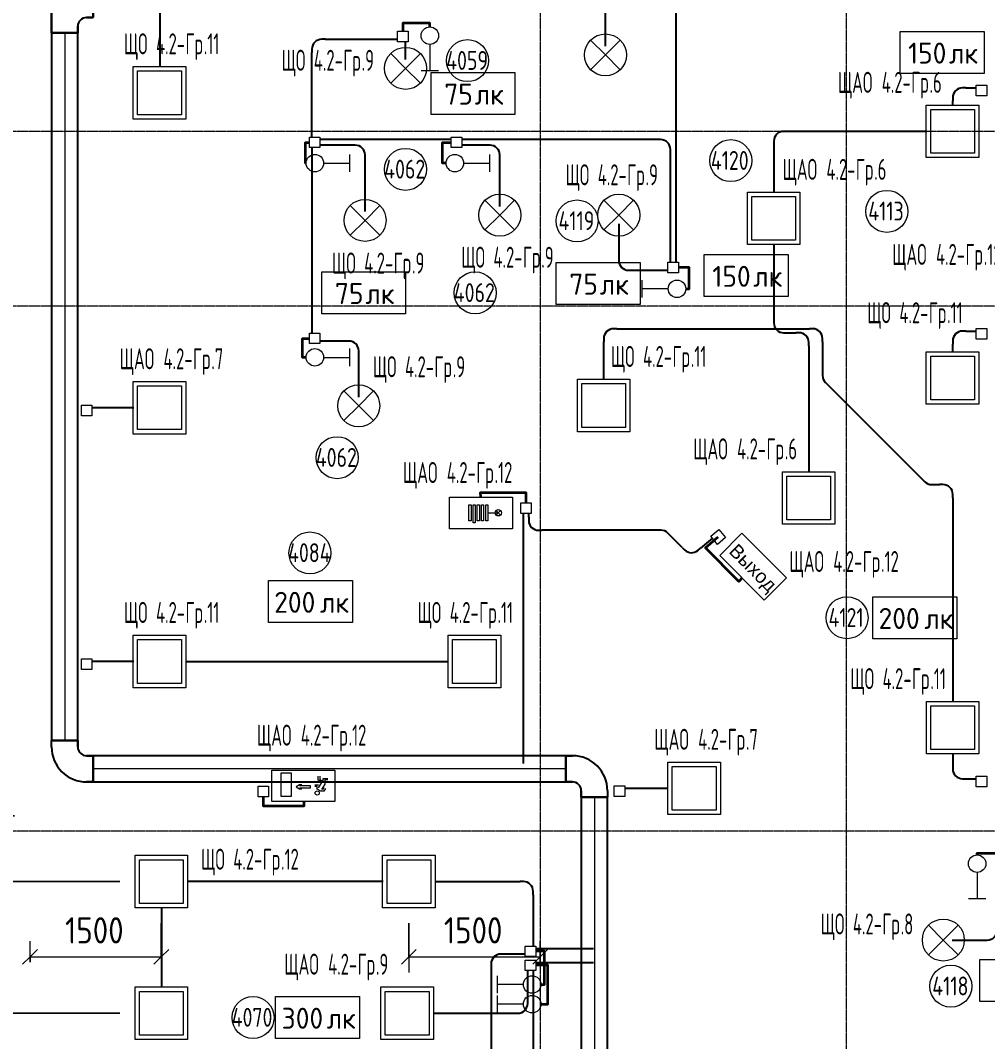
# Model space of a CAD drawing. Header units: millimetres. Extents: x -4730 to 98194, y -4296 to 93388.
# Drawn here: x 78059 to 89115, y 26596 to 38268 of the extents above; entities that cross this region are included whole.
import ezdxf

# ---------------------------------------------------------------- set-up
doc = ezdxf.new("R2010")
doc.units = ezdxf.units.MM
doc.linetypes.add('Линия сетки', pattern=[22.225, 12.7, -3.175, 3.175, -3.175])
for name, color, linetype, lineweight, true_color in [('Кабельные лотки', 5, 'Continuous', 25, 0x0000ff), ('Короба', 7, 'Continuous', 25, 0x008000), ('Соединительные детали кабельных лотков', 5, 'Continuous', 25, 0x0000ff), ('Соединительные детали коробов', 7, 'Continuous', 25, 0x008000), ('Типовые аннотации', 1, 'Continuous', 18, 0xff0000)]:
    doc.layers.add(name, color=color, linetype=linetype, lineweight=lineweight, true_color=true_color)
for name, color, linetype, lineweight in [('Марки помещений', 7, 'Continuous', 9), ('Марки силовых электроприборов', 7, 'Continuous', 9), ('Осевая линия', 7, 'Continuous', 18), ('Оси', 7, 'Continuous', 9), ('Провода', 7, 'Continuous', 35), ('Размеры', 7, 'Continuous', 9), ('Размеры-120', 7, 'Continuous', 9)]:
    doc.layers.add(name, color=color, linetype=linetype, lineweight=lineweight)
doc.styles.add('Arial', font='arial.ttf', dxfattribs={"height": 156})
doc.styles.add('GOST Common', font='GOST_Common.ttf', dxfattribs={"width": 0.6, "height": 240})
doc.styles.add('GOST Common_1', font='GOST_Common.ttf', dxfattribs={"width": 0.9, "height": 300})
doc.styles.add('GOST Common_3', font='GOST_Common.ttf', dxfattribs={"width": 0.8, "height": 216})
doc.styles.add('GOST Common_4', font='GOST_Common.ttf', dxfattribs={"height": 240})
doc.dimstyles.new('ADSK_Проверочный', dxfattribs={"dimscale": 304.8, "dimtxt": 301.714499, "dimasz": 0.556693, "dimexe": 0.590551, "dimexo": 0.590551, "dimgap": 0.19685, "dimtad": 1, "dimdec": 3, "dimrnd": 0.001, "dimdsep": 46, "dimtxsty": 'GOST Common_1', "dimblk1": 'OBLIQUE', "dimblk2": 'OBLIQUE', "dimsah": 1, "dimcen": 0.09, "dimazin": 0, "dimtfac": 1, "dimtdec": 4, "dimtix": 1, "dimtmove": 0, "dimatfit": 3, "dimfxl": 1, "dimtvp": 1, "dimtolj": 1, "dimtzin": 0, "dimarcsym": 2})

# ---------------------------------------------------------------- blocks, each defined once
blk = doc.blocks.new('M_Горизонтальный изгиб-колено для канального - Стандартная-2475426-4-й этаж')
at = {"layer": 'Соединительные детали кабельных лотков'}
for p, q in [((-150, 250), (-150, 325)), ((150, 325), (-150, 325)), ((-150, 325), (150, 325)), ((-150, 325), (-150, 325)), ((-150, 325), (-150, 250)), ((150, 250), (150, 325)), ((150, 325), (150, 325)), ((150, 325), (150, 250)), ((-325, 150), (-325, 150)), ((-325, 150), (-325, -150)), ((-325, -150), (-325, 150)), ((-325, 150), (-250, 150)), ((-250, 150), (-325, 150)), ((-325, -150), (-325, -150)), ((-250, -150), (-325, -150)), ((-250, -150), (-325, -150))]:
    blk.add_line(p, q, dxfattribs=at)
for radius, end in [(100, 360), (400, 360), (100, 0), (400, 0)]:
    blk.add_arc((-250, 250), radius, 270, end, dxfattribs=at)
blk = doc.blocks.new('M_Короб_ отвод - Плоский торец - ПВХ - Стандартная-2386742-4-й этаж')
at = {"layer": 'Соединительные детали коробов'}
for p, q in [((0, 111.95), (0, 150.05)), ((-150.05, 0), (-111.95, 0))]:
    blk.add_line(p, q, dxfattribs=at)
blk.add_arc((-111.95, 111.95), 111.95, 270, 0, dxfattribs=at)
blk = doc.blocks.new('M_Короб_ отвод - Плоский торец - ПВХ - Стандартная-2670617-4-й этаж')
at = {"layer": 'Соединительные детали коробов'}
for p, q in [((33, 33), (60, 60)), ((-84, 0), (-46, 0))]:
    blk.add_line(p, q, dxfattribs=at)
blk.add_arc((-46, 112), 112, 270, 315, dxfattribs=at)
blk = doc.blocks.new('M_Короб_ отвод - Плоский торец - ПВХ - Стандартная-3188927-4-й этаж')
at = {"layer": 'Соединительные детали коробов'}
for p, q in [((9, 102), (12, 140)), ((-141, 0), (-103, 0))]:
    blk.add_line(p, q, dxfattribs=at)
blk.add_arc((-103, 112), 112, 270, 355, dxfattribs=at)
blk = doc.blocks.new('M_Горизонтальный тройник для канального - Радиус 100 мм-2745902-4-й этаж')
at = {"layer": 'Соединительные детали кабельных лотков'}
for p, q in [((275, 150), (-275, 150)), ((-275, 150), (-275, -150)), ((-275, -150), (-275, 150)), ((-275, 150), (275, 150)), ((-275, 150), (-275, 150)), ((275, -150), (275, 150)), ((275, 150), (275, -150)), ((275, 150), (275, 150)), ((-275, -150), (-200, -150)), ((-200, -150), (-275, -150)), ((-275, -150), (-275, -150)), ((200, -150), (275, -150)), ((275, -150), (200, -150)), ((275, -150), (275, -150)), ((-100, -250), (-100, -325)), ((-100, -325), (-100, -250)), ((-100, -325), (100, -325)), ((100, -325), (-100, -325)), ((-100, -325), (-100, -325)), ((100, -325), (100, -250)), ((100, -250), (100, -325)), ((100, -325), (100, -325))]:
    blk.add_line(p, q, dxfattribs=at)
for centre, start, end in [((-200, -250), 0, 90), ((-200, -250), 0, 90), ((200, -250), 90, 180), ((200, -250), 90, 180)]:
    blk.add_arc(centre, 100, start, end, dxfattribs=at)
blk = doc.blocks.new('DIMBLOCK186-4-й этаж')
at = {"layer": 'Размеры-120'}
for p, q in [((76920, 29175), (76835, 29260)), ((77990, 29175), (76740, 29175)), ((76920, 28425), (76920, 29175)), ((76920, 29175), (77005, 29090)), ((76920, 29175), (77990, 29175)), ((76920, 28425), (76835, 28510)), ((79195, 28425), (76740, 28425)), ((76920, 28425), (77005, 28340)), ((76920, 28425), (79195, 28425))]:
    blk.add_line(p, q, dxfattribs=at)
at = {"layer": 'Размеры-120', "color": 0, "insert": (76468, 28516), "char_height": 300, "width": 681.16, "attachment_point": 1, "rotation": 90, "line_spacing_factor": 1.022761, "style": 'GOST Common_1'}
blk.add_mtext('750', dxfattribs=at)
blk = doc.blocks.new('_Oblique')
at = {"color": 0, "linetype": 'ByBlock', "lineweight": -2}
blk.add_line((-0.5, -0.5), (0.5, 0.5), dxfattribs=at)
blk = doc.blocks.new('DIMBLOCK187-4-й этаж')
at = {"layer": 'Размеры-120'}
for p, q in [((76920, 26920), (76835, 27005)), ((79195, 26920), (76740, 26920)), ((76920, 26170), (76920, 26920)), ((76920, 26920), (77005, 26835)), ((76920, 26920), (79195, 26920)), ((77990, 26170), (76740, 26170)), ((76920, 26170), (76835, 26255)), ((76920, 26170), (77005, 26085)), ((76920, 26170), (77990, 26170))]:
    blk.add_line(p, q, dxfattribs=at)
at = {"layer": 'Размеры-120', "color": 0, "insert": (76468, 26261), "char_height": 300, "width": 681.16, "attachment_point": 1, "rotation": 90, "line_spacing_factor": 1.022761, "style": 'GOST Common_1'}
blk.add_mtext('750', dxfattribs=at)
blk = doc.blocks.new('DIMBLOCK188-4-й этаж')
at = {"layer": 'Размеры-120'}
for p, q in [((79670, 27948), (79670, 27385)), ((79670, 27565), (79670, 27948)), ((78170, 27505), (78170, 27745)), ((78170, 27565), (78085, 27480)), ((78170, 27565), (78255, 27650)), ((78170, 27565), (79670, 27565)), ((78170, 27565), (78170, 27505)), ((79670, 27565), (79585, 27480)), ((79670, 27565), (79755, 27650))]:
    blk.add_line(p, q, dxfattribs=at)
at = {"layer": 'Размеры-120', "color": 0, "insert": (78570, 28017), "char_height": 300, "width": 840.71, "attachment_point": 1, "line_spacing_factor": 1.022761, "style": 'GOST Common_1'}
blk.add_mtext('1500', dxfattribs=at)
blk = doc.blocks.new('DIMBLOCK189-4-й этаж')
at = {"layer": 'Размеры-120'}
for p, q in [((82500, 27948), (82500, 27385)), ((82500, 27565), (82500, 27948)), ((84000, 27505), (84000, 27745)), ((82500, 27565), (82415, 27480)), ((82500, 27565), (82585, 27650)), ((82500, 27565), (84000, 27565)), ((84000, 27565), (83915, 27480)), ((84000, 27565), (84085, 27650)), ((84000, 27565), (84000, 27505))]:
    blk.add_line(p, q, dxfattribs=at)
at = {"layer": 'Размеры-120', "color": 0, "insert": (82900, 28017), "char_height": 300, "width": 840.71, "attachment_point": 1, "line_spacing_factor": 1.022761, "style": 'GOST Common_1'}
blk.add_mtext('1500', dxfattribs=at)
blk = doc.blocks.new('ADSK_Марка_Помещение_1_ГОСТ21-501-2011 - Номер-85995-4-й этаж')
at = {"layer": 'Марки помещений'}
blk.add_circle((0, 0), 2, dxfattribs=at)
blk = doc.blocks.new('Морка помещения_освещённость_ - Морка помещения_освещённость_-1484368-4-й этаж')
at = {"layer": 'Марки помещений', "color": 190, "true_color": 0x8000ff}
for p, q in [((-4, 0), (-4, 4)), ((-4, 4), (4, 4)), ((4, 4), (4, 0)), ((4, 0), (-4, 0))]:
    blk.add_line(p, q, dxfattribs=at)

msp = doc.modelspace()

# ---------------------------------------------------------------- linework, layer by layer
at = {"layer": 'Кабельные лотки'}
for p, q in [((78415.422, 38125.8333), (78715.422, 38125.8333)), ((78415.422, 38125.8333), (78415.422, 30038.1437)), ((78715.422, 30038.1437), (78715.422, 38125.8333)), ((78415.422, 30038.1437), (78715.422, 30038.1437)), ((78890.422, 29863.1437), (78890.422, 29563.1437)), ((84295, 29863.1437), (78890.422, 29863.1437)), ((84295, 29863.1437), (84295, 29563.1437)), ((78890.422, 29563.1437), (84295, 29563.1437)), ((84470, 29388.1437), (84770, 29388.1437)), ((84470, 29388.1437), (84470, 13735.9541)), ((84770, 13735.9541), (84770, 29388.1437))]:
    msp.add_line(p, q, dxfattribs=at)
at = {"layer": 'Короба'}
for p, q in [((79651.5943, 40742.7794), (79651.5943, 37737.7794)), ((85551.8715, 40445.7589), (85551.8715, 35503.6602)), ((84746.6733, 37973.6536), (84746.6733, 39773.6536)), ((81542.0889, 38052.5104), (82370.5324, 38052.5104)), ((82462.0324, 37820.1893), (82462.0324, 38024.0104)), ((81392.0389, 36933.6602), (81392.0389, 37902.4604)), ((88866.8434, 37497.5), (88986.0706, 37497.5)), ((88716.7934, 37297.5), (88716.7934, 37347.45)), ((82983.5389, 36905.1602), (81483.5389, 36905.1602)), ((85338.8215, 36905.1602), (83103.5389, 36905.1602)), ((88419.2934, 37000), (86821.6122, 37000)), ((81392.0389, 36813.6602), (81392.0389, 34693.6602)), ((81849.0951, 36842.1602), (81483.5389, 36842.1602)), ((83389.0951, 36842.1602), (83103.5389, 36842.1602)), ((86671.5622, 36849.95), (86671.5622, 36302.9183)), ((81999.1451, 36082.6106), (81999.1451, 36692.1102)), ((83539.1451, 36142.6106), (83539.1451, 36692.1102)), ((85488.8715, 35503.6602), (85488.8715, 36755.1102)), ((84899.1451, 35942.6106), (84899.1451, 35562.2102)), ((86671.5622, 35707.9183), (86671.5622, 34847.9683)), ((85049.1951, 35412.1602), (85460.3715, 35412.1602)), ((84878.0116, 34744.0616), (87077.9116, 34744.0616)), ((86821.6122, 34697.9183), (86921.5122, 34697.9183)), ((88866.8434, 34717.5), (88986.0706, 34717.5)), ((81776.3174, 34602.1602), (81483.5389, 34602.1602)), ((84727.9616, 34164.0616), (84727.9616, 34594.0116)), ((87227.9616, 34594.0116), (87227.9616, 34248.5328)), ((88716.7934, 34477.5), (88716.7934, 34567.45)), ((81926.3674, 33963.0202), (81926.3674, 34452.1102)), ((87071.5622, 34547.8683), (87071.5622, 33107.516)), ((87287.6918, 34104.3315), (88370.313, 33021.7103)), ((79354.0943, 33840.2794), (78877.6453, 33840.2794)), ((88514.5143, 32961.9801), (88567.2216, 32961.9801)), ((88717.2716, 32811.9301), (88717.2716, 30481.2705)), ((83806.3618, 32632.874), (83806.3618, 29772.874)), ((83869.3618, 32590.8157), (83869.3618, 32632.874)), ((85343.4562, 32440.7657), (84019.4118, 32440.7657)), ((85625.4341, 32243.2589), (85487.6576, 32381.0355)), ((85970.0465, 32349.4729), (85832.6819, 32234.2103)), ((79354.0943, 30940.2794), (78877.6453, 30940.2794)), ((79949.0943, 30940.2794), (82954.0943, 30940.2794)), ((88717.2716, 29886.2705), (88717.2716, 29750.05)), ((88867.3216, 29600), (88986.0706, 29600)), ((85465.5679, 29490.2794), (84967.069, 29490.2794)), ((82204.764, 28425), (79969.764, 28425)), ((82799.764, 28425), (83770.7541, 28425)), ((83920.8041, 28274.95), (83920.8041, 27687.411)), ((79672.264, 28127.5), (79672.264, 27217.5)), ((88709.1281, 27756.0709), (89073.485, 27756.0709)), ((83829.3041, 27595.911), (83590.05, 27595.911)), ((83949.3041, 27658.911), (84609.3041, 27658.911)), ((83440, 27445.861), (83440, 26385.961)), ((83949.3041, 27498.911), (84609.3041, 27498.911)), ((83857.8041, 27070.05), (83857.8041, 27407.411)), ((83920.8041, 27407.411), (83920.8041, 26351.0364)), ((82780.1907, 26920), (83707.7541, 26920))]:
    msp.add_line(p, q, dxfattribs=at)
at = {"layer": 'Осевая линия'}
for p, q in [((78565.422, 38125.8333), (78565.422, 30038.1437)), ((84295, 29713.1437), (78890.422, 29713.1437)), ((84620, 29388.1437), (84620, 13735.9541))]:
    msp.add_line(p, q, dxfattribs=at)
at = {"layer": 'Оси', "linetype": 'Линия сетки'}
for p, q in [((84000, 93388.3703), (84000, -3096.3487)), ((87500, 93388.3703), (87500, -3096.3487)), ((98194.2682, 37000), (-3530.0173, 37000)), ((98194.2682, 35000), (-3530.0173, 35000)), ((98194.2682, 29000), (-3530.0173, 29000))]:
    msp.add_line(p, q, dxfattribs=at)
at = {"layer": 'Провода', "flags": 128}
for points in [[(82740, 38194.3567), (82740, 38235), (82430.5276, 38235), (82430.5305, 38144.0104)], [(81325.6434, 36636.7428), (81319.1667, 36636.7428), (81319.1667, 36873.6622), (81363.5389, 36873.6614)], [(82925.6434, 36636.7428), (82885, 36636.7428), (82885, 36873.6622), (82983.5389, 36873.661)], [(85664.3567, 35200), (85705, 35200), (85705, 35443.6622), (85580.3715, 35443.6608)], [(81325.6434, 34416.7428), (81285, 34416.7428), (81285, 34633.6622), (81363.5389, 34633.6611)], [(83321.1457, 32816.7452), (83320, 32870), (83837.857, 32870), (83837.8602, 32752.874)], [(86310.0359, 31894.628), (86273.1892, 31856.1611), (85891.3515, 32237.9988), (86036.2554, 32363.9148)], [(81298.8543, 29338.2548), (81300, 29285), (80837.0642, 29285), (80837.0673, 29394.9177)], [(88995.1829, 28729.3567), (88995.1829, 28750), (89255.0302, 28750), (89255.0332, 28647.9631)], [(84009.3567, 27247.8484), (84050, 27247.8484), (84050, 27467.413), (84050, 27627.413), (83949.3041, 27627.4117)], [(84009.3567, 27023.9524), (84090, 27023.9524), (84090, 27467.413), (83949.3041, 27467.4116)]]:
    msp.add_lwpolyline(points, dxfattribs=at)
at = {"layer": 'Типовые аннотации', "color": 7}
for p, q in [((82370.5324, 38144.0104), (82490.5324, 38144.0104)), ((82370.5324, 38024.0104), (82370.5324, 38144.0104)), ((82490.5324, 38144.0104), (82490.5324, 38024.0104)), ((82490.5324, 38024.0104), (82370.5324, 38024.0104)), ((83829.3041, 27687.411), (83949.3041, 27687.411)), ((83829.3041, 27567.411), (83829.3041, 27687.411)), ((83949.3041, 27687.411), (83949.3041, 27567.411)), ((83949.3041, 27567.411), (83829.3041, 27567.411)), ((83829.3041, 27527.411), (83949.3041, 27527.411)), ((83829.3041, 27407.411), (83829.3041, 27527.411)), ((83949.3041, 27527.411), (83949.3041, 27407.411)), ((83949.3041, 27407.411), (83829.3041, 27407.411))]:
    msp.add_line(p, q, dxfattribs=at)
at = {"layer": 'Типовые аннотации', "color": 5, "true_color": 0x0000ff}
for p, q in [((82740, 37994.3567), (82740, 37694.3567)), ((84746.6733, 37873.6536), (84576.9677, 38043.3592)), ((84746.6733, 37873.6536), (84916.379, 38043.3592)), ((82462.0324, 37720.1893), (82292.3268, 37889.895)), ((82462.0324, 37720.1893), (82631.738, 37889.895)), ((84746.6733, 37873.6536), (84576.9677, 37703.9479)), ((84746.6733, 37873.6536), (84916.379, 37703.9479)), ((79349.3303, 37740.2794), (79949.3303, 37740.2794)), ((79349.3303, 37140.2794), (79349.3303, 37740.2794)), ((79949.3303, 37740.2794), (79949.3303, 37140.2794)), ((82462.0324, 37720.1893), (82292.3268, 37550.4837)), ((82462.0324, 37720.1893), (82631.738, 37550.4837)), ((79399.3303, 37690.2794), (79899.3303, 37690.2794)), ((79399.3303, 37190.2794), (79399.3303, 37690.2794)), ((79899.3303, 37690.2794), (79899.3303, 37190.2794)), ((82640, 37694.3567), (82840, 37694.3567)), ((79949.3303, 37140.2794), (79349.3303, 37140.2794)), ((79899.3303, 37190.2794), (79399.3303, 37190.2794)), ((81825.6434, 36536.7428), (81825.6434, 36736.7428)), ((83425.6434, 36536.7428), (83425.6434, 36736.7428)), ((81525.6434, 36636.7428), (81825.6434, 36636.7428)), ((83125.6434, 36636.7428), (83425.6434, 36636.7428)), ((83539.1451, 36042.6106), (83369.4395, 36212.3162)), ((83539.1451, 36042.6106), (83708.8508, 36212.3162)), ((84899.1451, 36042.6106), (84729.4395, 36212.3162)), ((84899.1451, 36042.6106), (85068.8508, 36212.3162)), ((81999.1451, 35982.6106), (81829.4395, 36152.3162)), ((81999.1451, 35982.6106), (82168.8508, 36152.3162)), ((81999.1451, 35982.6106), (81829.4395, 35812.905)), ((81999.1451, 35982.6106), (82168.8508, 35812.905)), ((83539.1451, 36042.6106), (83369.4395, 35872.905)), ((83539.1451, 36042.6106), (83708.8508, 35872.905)), ((84899.1451, 36042.6106), (84729.4395, 35872.905)), ((84899.1451, 36042.6106), (85068.8508, 35872.905)), ((85164.3567, 35300), (85164.3567, 35100)), ((85464.3567, 35200), (85164.3567, 35200)), ((81825.6434, 34316.7428), (81825.6434, 34516.7428)), ((88414.5295, 34480), (89014.5295, 34480)), ((88414.5295, 33880), (88414.5295, 34480)), ((89014.5295, 34480), (89014.5295, 33880)), ((81525.6434, 34416.7428), (81825.6434, 34416.7428)), ((88464.5295, 34430), (88964.5295, 34430)), ((88464.5295, 33930), (88464.5295, 34430)), ((88964.5295, 34430), (88964.5295, 33930)), ((84425.6976, 34166.5616), (85025.6976, 34166.5616)), ((84425.6976, 33566.5616), (84425.6976, 34166.5616)), ((84475.6976, 34116.5616), (84975.6976, 34116.5616)), ((84475.6976, 33616.5616), (84475.6976, 34116.5616)), ((84975.6976, 34116.5616), (84975.6976, 33616.5616)), ((85025.6976, 34166.5616), (85025.6976, 33566.5616)), ((81926.3674, 33863.0202), (81756.6617, 34032.7258)), ((81926.3674, 33863.0202), (82096.073, 34032.7258)), ((81926.3674, 33863.0202), (81756.6617, 33693.3145)), ((81926.3674, 33863.0202), (82096.073, 33693.3145)), ((89014.5295, 33880), (88414.5295, 33880)), ((88964.5295, 33930), (88464.5295, 33930)), ((84975.6976, 33616.5616), (84475.6976, 33616.5616)), ((85025.6976, 33566.5616), (84425.6976, 33566.5616)), ((79349.3303, 31240.2794), (79949.3303, 31240.2794)), ((79349.3303, 30640.2794), (79349.3303, 31240.2794)), ((79399.3303, 31190.2794), (79899.3303, 31190.2794)), ((79399.3303, 30690.2794), (79399.3303, 31190.2794)), ((79899.3303, 31190.2794), (79899.3303, 30690.2794)), ((79949.3303, 31240.2794), (79949.3303, 30640.2794)), ((82949.3303, 31240.2794), (83549.3303, 31240.2794)), ((82949.3303, 30640.2794), (82949.3303, 31240.2794)), ((82999.3303, 31190.2794), (83499.3303, 31190.2794)), ((82999.3303, 30690.2794), (82999.3303, 31190.2794)), ((83499.3303, 31190.2794), (83499.3303, 30690.2794)), ((83549.3303, 31240.2794), (83549.3303, 30640.2794)), ((79949.3303, 30640.2794), (79349.3303, 30640.2794)), ((79899.3303, 30690.2794), (79399.3303, 30690.2794)), ((83549.3303, 30640.2794), (82949.3303, 30640.2794)), ((83499.3303, 30690.2794), (82999.3303, 30690.2794)), ((88415.0076, 30483.7705), (89015.0076, 30483.7705)), ((88415.0076, 29883.7705), (88415.0076, 30483.7705)), ((89015.0076, 30483.7705), (89015.0076, 29883.7705)), ((88465.0076, 30433.7705), (88965.0076, 30433.7705)), ((88465.0076, 29933.7705), (88465.0076, 30433.7705)), ((88965.0076, 30433.7705), (88965.0076, 29933.7705)), ((89015.0076, 29883.7705), (88415.0076, 29883.7705)), ((88965.0076, 29933.7705), (88465.0076, 29933.7705)), ((79370, 28725), (79970, 28725)), ((79370, 28125), (79370, 28725)), ((79970, 28725), (79970, 28125)), ((82200, 28725), (82800, 28725)), ((82200, 28125), (82200, 28725)), ((82800, 28725), (82800, 28125)), ((79420, 28675), (79920, 28675)), ((79420, 28175), (79420, 28675)), ((79920, 28675), (79920, 28175)), ((82250, 28675), (82750, 28675)), ((82250, 28175), (82250, 28675)), ((82750, 28675), (82750, 28175)), ((88995.1829, 28529.3567), (88995.1829, 28229.3567)), ((79920, 28175), (79420, 28175)), ((82750, 28175), (82250, 28175)), ((88895.1829, 28229.3567), (89095.1829, 28229.3567)), ((79970, 28125), (79370, 28125)), ((82800, 28125), (82200, 28125)), ((88609.1281, 27756.0709), (88439.4225, 27925.7765)), ((88609.1281, 27756.0709), (88778.8337, 27925.7765)), ((88609.1281, 27756.0709), (88439.4225, 27586.3653)), ((88609.1281, 27756.0709), (88778.8337, 27586.3653)), ((83509.3567, 27347.8484), (83509.3567, 27147.8484)), ((79370, 27220), (79970, 27220)), ((79370, 26620), (79370, 27220)), ((79970, 27220), (79970, 26620)), ((83809.3567, 27247.8484), (83509.3567, 27247.8484)), ((79420, 27170), (79920, 27170)), ((79420, 26670), (79420, 27170)), ((79920, 27170), (79920, 26670)), ((79970, 26620), (79370, 26620)), ((79920, 26670), (79420, 26670))]:
    msp.add_line(p, q, dxfattribs=at)
at = {"layer": 'Типовые аннотации'}
for p, q in [((88986.0706, 37526), (89106.0706, 37526)), ((88986.0706, 37406), (88986.0706, 37526)), ((89106.0706, 37526), (89106.0706, 37406)), ((89106.0706, 37406), (88986.0706, 37406)), ((88414.5295, 37300), (89014.5295, 37300)), ((88414.5295, 36700), (88414.5295, 37300)), ((88464.5295, 37250), (88964.5295, 37250)), ((88464.5295, 36750), (88464.5295, 37250)), ((88964.5295, 37250), (88964.5295, 36750)), ((89014.5295, 37300), (89014.5295, 36700)), ((89014.5295, 36700), (88414.5295, 36700)), ((88964.5295, 36750), (88464.5295, 36750)), ((86369.2983, 36305.4183), (86969.2983, 36305.4183)), ((86369.2983, 35705.4183), (86369.2983, 36305.4183)), ((86969.2983, 36305.4183), (86969.2983, 35705.4183)), ((86419.2983, 36255.4183), (86919.2983, 36255.4183)), ((86419.2983, 35755.4183), (86419.2983, 36255.4183)), ((86919.2983, 36255.4183), (86919.2983, 35755.4183)), ((86919.2983, 35755.4183), (86419.2983, 35755.4183)), ((86969.2983, 35705.4183), (86369.2983, 35705.4183)), ((79349.3303, 34140.2794), (79949.3303, 34140.2794)), ((79349.3303, 33540.2794), (79349.3303, 34140.2794)), ((79399.3303, 34090.2794), (79899.3303, 34090.2794)), ((79399.3303, 33590.2794), (79399.3303, 34090.2794)), ((79899.3303, 34090.2794), (79899.3303, 33590.2794)), ((79949.3303, 34140.2794), (79949.3303, 33540.2794)), ((78757.6453, 33868.7794), (78877.6453, 33868.7794)), ((78757.6453, 33748.7794), (78757.6453, 33868.7794)), ((78877.6453, 33868.7794), (78877.6453, 33748.7794)), ((78877.6453, 33748.7794), (78757.6453, 33748.7794)), ((79949.3303, 33540.2794), (79349.3303, 33540.2794)), ((79899.3303, 33590.2794), (79399.3303, 33590.2794)), ((86769.2983, 33110.016), (87369.2983, 33110.016)), ((86769.2983, 32510.016), (86769.2983, 33110.016)), ((86819.2983, 33060.016), (87319.2983, 33060.016)), ((86819.2983, 32560.016), (86819.2983, 33060.016)), ((87319.2983, 33060.016), (87319.2983, 32560.016)), ((87369.2983, 33110.016), (87369.2983, 32510.016)), ((82965.0179, 32456.7452), (82965.0179, 32816.7452)), ((82965.0179, 32816.7452), (83685.0179, 32816.7452)), ((83685.0179, 32816.7452), (83685.0179, 32456.7452)), ((83186.1335, 32549.847), (83186.1335, 32729.847)), ((83186.1335, 32729.847), (83210.1335, 32729.847)), ((83210.1335, 32729.847), (83210.1335, 32549.847)), ((83234.1335, 32525.847), (83234.1335, 32729.847)), ((83234.1335, 32729.847), (83258.1335, 32729.847)), ((83258.1335, 32729.847), (83258.1335, 32525.847)), ((83282.1335, 32549.847), (83282.1335, 32729.847)), ((83282.1335, 32729.847), (83306.1335, 32729.847)), ((83306.1335, 32729.847), (83306.1335, 32549.847)), ((83330.1335, 32549.847), (83330.1335, 32729.847)), ((83330.1335, 32729.847), (83354.1335, 32729.847)), ((83354.1335, 32729.847), (83354.1335, 32549.847)), ((83378.1335, 32549.847), (83378.1335, 32729.847)), ((83378.1335, 32729.847), (83402.1335, 32729.847)), ((83402.1335, 32729.847), (83402.1335, 32549.847)), ((83777.8618, 32752.874), (83897.8618, 32752.874)), ((83777.8618, 32632.874), (83777.8618, 32752.874)), ((83897.8618, 32752.874), (83897.8618, 32632.874)), ((83402.1335, 32639.847), (83522.1335, 32639.847)), ((83522.1335, 32639.847), (83496.6776, 32665.3029)), ((83496.6776, 32614.3912), (83522.1335, 32639.847)), ((83522.1335, 32639.847), (83547.5893, 32665.3029)), ((83547.5893, 32614.3912), (83522.1335, 32639.847)), ((83897.8618, 32632.874), (83777.8618, 32632.874)), ((83685.0179, 32456.7452), (82965.0179, 32456.7452)), ((83210.1335, 32549.847), (83186.1335, 32549.847)), ((83258.1335, 32525.847), (83234.1335, 32525.847)), ((83306.1335, 32549.847), (83282.1335, 32549.847)), ((83354.1335, 32549.847), (83330.1335, 32549.847)), ((83402.1335, 32549.847), (83378.1335, 32549.847)), ((87369.2983, 32510.016), (86769.2983, 32510.016)), ((87319.2983, 32560.016), (86819.2983, 32560.016)), ((85951.727, 32371.3051), (86043.6524, 32448.4397)), ((86028.8615, 32279.3798), (85951.727, 32371.3051)), ((86120.7869, 32356.5143), (86028.8615, 32279.3798)), ((86043.6524, 32448.4397), (86120.7869, 32356.5143)), ((85460.804, 29790.2794), (86060.804, 29790.2794)), ((85460.804, 29190.2794), (85460.804, 29790.2794)), ((86060.804, 29790.2794), (86060.804, 29190.2794)), ((85510.804, 29740.2794), (86010.804, 29740.2794)), ((85510.804, 29240.2794), (85510.804, 29740.2794)), ((86010.804, 29740.2794), (86010.804, 29240.2794)), ((80777.069, 29514.9177), (80897.069, 29514.9177)), ((80777.069, 29394.9177), (80777.069, 29514.9177)), ((80897.069, 29514.9177), (80897.069, 29394.9177)), ((84847.069, 29518.7794), (84967.069, 29518.7794)), ((84847.069, 29398.7794), (84847.069, 29518.7794)), ((84967.069, 29518.7794), (84967.069, 29398.7794)), ((80897.069, 29394.9177), (80777.069, 29394.9177)), ((84967.069, 29398.7794), (84847.069, 29398.7794)), ((86060.804, 29190.2794), (85460.804, 29190.2794)), ((86010.804, 29240.2794), (85510.804, 29240.2794)), ((82180.4268, 27220), (82780.4268, 27220)), ((82180.4268, 26620), (82180.4268, 27220)), ((82780.4268, 27220), (82780.4268, 26620)), ((82230.4268, 27170), (82730.4268, 27170)), ((82230.4268, 26670), (82230.4268, 27170)), ((82730.4268, 27170), (82730.4268, 26670)), ((83509.3567, 27123.9524), (83509.3567, 26923.9524)), ((83809.3567, 27023.9524), (83509.3567, 27023.9524)), ((82780.4268, 26620), (82180.4268, 26620)), ((82730.4268, 26670), (82230.4268, 26670))]:
    msp.add_line(p, q, dxfattribs=at)
at = {"layer": 'Типовые аннотации', "color": 16, "true_color": 0x800000}
for p, q in [((81363.5389, 36933.6602), (81483.5389, 36933.6602)), ((81363.5389, 36813.6602), (81363.5389, 36933.6602)), ((81483.5389, 36933.6602), (81483.5389, 36813.6602)), ((82983.5389, 36933.6602), (83103.5389, 36933.6602)), ((82983.5389, 36813.6602), (82983.5389, 36933.6602)), ((83103.5389, 36933.6602), (83103.5389, 36813.6602)), ((81483.5389, 36813.6602), (81363.5389, 36813.6602)), ((83103.5389, 36813.6602), (82983.5389, 36813.6602)), ((85460.3715, 35503.6602), (85580.3715, 35503.6602)), ((85460.3715, 35383.6602), (85460.3715, 35503.6602)), ((85580.3715, 35503.6602), (85580.3715, 35383.6602)), ((85580.3715, 35383.6602), (85460.3715, 35383.6602)), ((81363.5389, 34693.6602), (81483.5389, 34693.6602)), ((81363.5389, 34573.6602), (81363.5389, 34693.6602)), ((81483.5389, 34693.6602), (81483.5389, 34573.6602)), ((88986.0706, 34746), (89106.0706, 34746)), ((88986.0706, 34626), (88986.0706, 34746)), ((89106.0706, 34746), (89106.0706, 34626)), ((81483.5389, 34573.6602), (81363.5389, 34573.6602)), ((89106.0706, 34626), (88986.0706, 34626)), ((78757.6453, 30968.7794), (78877.6453, 30968.7794)), ((78757.6453, 30848.7794), (78757.6453, 30968.7794)), ((78877.6453, 30968.7794), (78877.6453, 30848.7794)), ((78877.6453, 30848.7794), (78757.6453, 30848.7794)), ((88986.0706, 29628.5), (89106.0706, 29628.5)), ((88986.0706, 29508.5), (88986.0706, 29628.5)), ((89106.0706, 29628.5), (89106.0706, 29508.5)), ((89106.0706, 29508.5), (88986.0706, 29508.5))]:
    msp.add_line(p, q, dxfattribs=at)
at = {"layer": 'Типовые аннотации', "color": 96, "true_color": 0x008000}
for p, q in [((86052.7394, 32151.9246), (86307.2978, 32406.483)), ((86307.2978, 32406.483), (86816.4147, 31897.3661)), ((86561.8562, 31642.8077), (86052.7394, 32151.9246)), ((86816.4147, 31897.3661), (86561.8562, 31642.8077)), ((80934.9821, 29338.2548), (80934.9821, 29698.2548)), ((80934.9821, 29698.2548), (81654.9821, 29698.2548)), ((81156.359, 29664.406), (81036.359, 29664.406)), ((81036.359, 29664.406), (81036.359, 29400.406)), ((81156.359, 29400.406), (81156.359, 29664.406)), ((81654.9821, 29698.2548), (81654.9821, 29338.2548)), ((81251.2456, 29532.2023), (81209.6764, 29508.2023)), ((81275.2456, 29532.2023), (81251.2456, 29532.2023)), ((81254.461, 29520.2023), (81275.2456, 29532.2023)), ((81462.733, 29581.9798), (81462.733, 29629.9798)), ((81504.3022, 29557.9798), (81462.733, 29581.9798)), ((81468.3022, 29495.626), (81504.3022, 29557.9798)), ((81480.733, 29629.9798), (81480.733, 29592.3721)), ((81480.733, 29592.3721), (81520.2637, 29569.5491)), ((81538.2637, 29538.3721), (81502.2637, 29476.0183)), ((81520.2637, 29569.5491), (81520.2637, 29604.3721)), ((81520.2637, 29604.3721), (81574.2637, 29604.3721)), ((81574.2637, 29586.3721), (81538.2637, 29586.3721)), ((81538.2637, 29586.3721), (81538.2637, 29538.3721)), ((81209.6764, 29508.2023), (81251.2456, 29484.2023)), ((81251.2456, 29484.2023), (81275.2456, 29484.2023)), ((81374.461, 29520.2023), (81254.461, 29520.2023)), ((81275.2456, 29484.2023), (81254.461, 29496.2023)), ((81254.461, 29496.2023), (81374.461, 29496.2023)), ((81374.461, 29496.2023), (81374.461, 29520.2023)), ((81426.3022, 29530.0183), (81468.3022, 29530.0183)), ((81450.3022, 29512.0183), (81426.3022, 29512.0183)), ((81450.3022, 29482.0183), (81450.3022, 29512.0183)), ((81491.8714, 29458.0183), (81450.3022, 29482.0183)), ((81527.8714, 29458.0183), (81491.8714, 29458.0183)), ((81517.4791, 29476.0183), (81530.2829, 29498.1952)), ((81545.8714, 29489.1952), (81527.8714, 29458.0183)), ((81654.9821, 29338.2548), (80934.9821, 29338.2548)), ((81036.359, 29400.406), (81156.359, 29400.406))]:
    msp.add_line(p, q, dxfattribs=at)
at = {"layer": 'Типовые аннотации', "color": 5, "true_color": 0x0000ff}
for centre, radius in [((82740, 38094.3567), 100), ((84746.6733, 37873.6536), 240), ((82462.0324, 37720.1893), 240), ((81425.6434, 36636.7428), 100), ((83025.6434, 36636.7428), 100), ((81999.1451, 35982.6106), 240), ((83539.1451, 36042.6106), 240), ((84899.1451, 36042.6106), 240), ((85564.3567, 35200), 100), ((81425.6434, 34416.7428), 100), ((81926.3674, 33863.0202), 240), ((88995.1829, 28629.3567), 100), ((88609.1281, 27756.0709), 240), ((83909.3567, 27247.8484), 100)]:
    msp.add_circle(centre, radius, dxfattribs=at)
at = {"layer": 'Типовые аннотации'}
for centre, radius in [((83522.1335, 32639.847), 36), ((83909.3567, 27023.9524), 100)]:
    msp.add_circle(centre, radius, dxfattribs=at)
at = {"layer": 'Типовые аннотации', "color": 96, "true_color": 0x008000}
msp.add_circle((81452.3049, 29437.4871), 24, dxfattribs=at)

# ---------------------------------------------------------------- block references
at = {"layer": 'Марки помещений', "color": 190, "true_color": 0x8000ff, "xscale": 120, "yscale": 120, "zscale": 120}
for p in [(88594.1625, 37662.7271), (83232.85, 37193.4419), (84661.9551, 35020.7902), (86356.7571, 35111.1846), (81983.1411, 34914.0359), (81376.6904, 31384.9295), (88285.2026, 31200.3236), (89505.71, 27053.6543), (81457.1168, 26630.512)]:
    msp.add_blockref('Морка помещения_освещённость_ - Морка помещения_освещённость_-1484368-4-й этаж', p, dxfattribs=at)
at = {"layer": 'Марки помещений', "xscale": 120, "yscale": 120, "zscale": 120}
for p in [(83170.6401, 37808.0377), (86179.701, 36664.9371), (82461.9421, 36565.685), (87963.3782, 36085.685), (84421.9551, 35975.6647), (83257.4194, 35154.0359), (81680.2249, 33269.9431), (81369.3264, 32181.1692), (87508.4975, 31440.3236), (88694.9887, 27228.6084), (80718.7128, 26870.512)]:
    msp.add_blockref('ADSK_Марка_Помещение_1_ГОСТ21-501-2011 - Номер-85995-4-й этаж', p, dxfattribs=at)
at = {"layer": 'Соединительные детали кабельных лотков'}
for name, p, rotation in [('M_Горизонтальный тройник для канального - Радиус 100 мм-2745902-4-й этаж', (78565.422, 38400.8333), 90), ('M_Горизонтальный тройник для канального - Радиус 100 мм-2745902-4-й этаж', (78565.422, 38400.8333), 90), ('M_Горизонтальный изгиб-колено для канального - Стандартная-2475426-4-й этаж', (78565.422, 29713.1437), 270), ('M_Горизонтальный изгиб-колено для канального - Стандартная-2475426-4-й этаж', (78565.422, 29713.1437), 270), ('M_Горизонтальный изгиб-колено для канального - Стандартная-2475426-4-й этаж', (84620, 29713.1437), 90), ('M_Горизонтальный изгиб-колено для канального - Стандартная-2475426-4-й этаж', (84620, 29713.1437), 90)]:
    msp.add_blockref(name, p, dxfattribs=dict(at, rotation=rotation))
at = {"layer": 'Соединительные детали коробов'}
for name, p, rotation in [('M_Короб_ отвод - Плоский торец - ПВХ - Стандартная-2386742-4-й этаж', (81392.0389, 38052.5104), 180), ('M_Короб_ отвод - Плоский торец - ПВХ - Стандартная-2386742-4-й этаж', (88716.7934, 37497.5), 180), ('M_Короб_ отвод - Плоский торец - ПВХ - Стандартная-2386742-4-й этаж', (85488.8715, 36905.1602), 90), ('M_Короб_ отвод - Плоский торец - ПВХ - Стандартная-2386742-4-й этаж', (86671.5622, 37000), 180), ('M_Короб_ отвод - Плоский торец - ПВХ - Стандартная-2386742-4-й этаж', (81999.1451, 36842.1602), 90), ('M_Короб_ отвод - Плоский торец - ПВХ - Стандартная-2386742-4-й этаж', (83539.1451, 36842.1602), 90), ('M_Короб_ отвод - Плоский торец - ПВХ - Стандартная-2386742-4-й этаж', (84899.1451, 35412.1602), 270), ('M_Короб_ отвод - Плоский торец - ПВХ - Стандартная-2386742-4-й этаж', (86671.5622, 34697.9183), 270), ('M_Короб_ отвод - Плоский торец - ПВХ - Стандартная-2386742-4-й этаж', (84727.9616, 34744.0616), 180), ('M_Короб_ отвод - Плоский торец - ПВХ - Стандартная-2386742-4-й этаж', (87071.5622, 34697.9183), 90), ('M_Короб_ отвод - Плоский торец - ПВХ - Стандартная-2386742-4-й этаж', (87227.9616, 34744.0616), 90), ('M_Короб_ отвод - Плоский торец - ПВХ - Стандартная-2386742-4-й этаж', (88716.7934, 34717.5), 180), ('M_Короб_ отвод - Плоский торец - ПВХ - Стандартная-2386742-4-й этаж', (81926.3674, 34602.1602), 90), ('M_Короб_ отвод - Плоский торец - ПВХ - Стандартная-2670617-4-й этаж', (87227.9616, 34164.0616), 270), ('M_Короб_ отвод - Плоский торец - ПВХ - Стандартная-2670617-4-й этаж', (88430.0431, 32961.9801), 314.9999999999999), ('M_Короб_ отвод - Плоский торец - ПВХ - Стандартная-2386742-4-й этаж', (88717.2716, 32961.9801), 90), ('M_Короб_ отвод - Плоский торец - ПВХ - Стандартная-2386742-4-й этаж', (83869.3618, 32440.7657), 270), ('M_Короб_ отвод - Плоский торец - ПВХ - Стандартная-2670617-4-й этаж', (85427.9274, 32440.7657), 135), ('M_Короб_ отвод - Плоский торец - ПВХ - Стандартная-3188927-4-й этаж', (85724.9122, 32143.7808), 315.0000000000004), ('M_Короб_ отвод - Плоский торец - ПВХ - Стандартная-2386742-4-й этаж', (88717.2716, 29600), 270), ('M_Короб_ отвод - Плоский торец - ПВХ - Стандартная-2386742-4-й этаж', (83920.8041, 28425), 90), ('M_Короб_ отвод - Плоский торец - ПВХ - Стандартная-2386742-4-й этаж', (83440, 27595.911), 180)]:
    msp.add_blockref(name, p, dxfattribs=dict(at, rotation=rotation))
for p in [(89223.535, 27756.0709), (83857.8041, 26920)]:
    msp.add_blockref('M_Короб_ отвод - Плоский торец - ПВХ - Стандартная-2386742-4-й этаж', p, dxfattribs=at)

# ---------------------------------------------------------------- texts
at = {"layer": 'Марки помещений', "color": 190, "true_color": 0x8000ff, "char_height": 240, "attachment_point": 1, "style": 'GOST Common_4'}
for s, insert, width in [('150', (88206.2787, 38014.4391), 567.59475), ('лк', (88674.5912, 38014.4391), 413.67075), ('75', (82904.3661, 37545.1539), 423.291), ('лк', (83253.6161, 37545.1539), 413.67075), ('75', (84333.4712, 35372.5021), 423.291), ('150', (85968.8733, 35462.8965), 567.59475), ('лк', (86437.1858, 35462.8965), 413.67075), ('75', (81654.6573, 35265.7479), 423.291), ('лк', (84682.7212, 35372.5021), 413.67075), ('лк', (82003.9073, 35265.7479), 413.67075), ('200', (80960.6066, 31736.6414), 634.9365), ('лк', (81484.4816, 31736.6414), 413.67075), ('200', (87869.1187, 31552.0356), 634.9365), ('лк', (88392.9937, 31552.0356), 413.67075), ('300', (81045.233, 26982.224), 625.31625), ('лк', (81561.1705, 26982.224), 413.67075)]:
    msp.add_mtext(s, dxfattribs=dict(at, insert=insert, width=width))
at = {"layer": 'Марки помещений', "char_height": 216, "attachment_point": 1, "style": 'GOST Common_3'}
for s, insert, width in [('4059', (82926.9641, 37918.8249), 600.3036), ('4120', (85951.8651, 36775.7243), 561.8226), ('4062', (82218.2661, 36676.4722), 600.3036), ('4113', (87751.3823, 36196.4722), 523.3416), ('4119', (84209.9592, 36086.4519), 523.3416), ('4062', (83013.7435, 35264.8232), 600.3036), ('4062', (81436.5489, 33380.7303), 600.3036), ('4084', (81119.4104, 32291.9564), 615.696), ('4121', (87296.5015, 31551.1108), 523.3416), ('4118', (88482.9928, 27339.3956), 523.3416), ('4070', (80475.0368, 26981.2993), 600.3036)]:
    msp.add_mtext(s, dxfattribs=dict(at, insert=insert, width=width))
at = {"layer": 'Марки силовых электроприборов', "char_height": 240, "attachment_point": 1, "style": 'GOST Common'}
for s, insert, width in [('ЩО', (79241.0956, 38120.4618), 340.55685), (' 4.2-', (79522.0831, 38120.4618), 513.72135), ('Гр', (79945.9456, 38120.4618), 253.9746), ('.11', (80155.4956, 38120.4618), 225.11385), ('ЩО', (81045.1075, 37932.3549), 340.55685), (' 4.2-', (81326.095, 37932.3549), 513.72135), ('Гр', (81749.9575, 37932.3549), 253.9746), ('.9', (81959.5075, 37932.3549), 178.93665), ('ЩАО', (87403.223, 37680.1824), 502.17705), (' 4.2-', (87817.5605, 37680.1824), 513.72135), ('Гр', (88241.423, 37680.1824), 253.9746), ('.6', (88450.973, 37680.1824), 178.93665), ('ЩАО', (86770.7393, 36685.6007), 502.17705), (' 4.2-', (87185.0768, 36685.6007), 513.72135), ('Гр', (87608.9393, 36685.6007), 253.9746), ('.6', (87818.4893, 36685.6007), 178.93665), ('ЩО', (84290.361, 36623.5727), 340.55685), (' 4.2-', (84571.3485, 36623.5727), 513.72135), ('Гр', (84995.211, 36623.5727), 253.9746), ('.9', (85204.761, 36623.5727), 178.93665), ('ЩО', (81620.9938, 35614.7), 340.55685), (' 4.2-', (81901.9813, 35614.7), 513.72135), ('Гр', (82325.8438, 35614.7), 253.9746), ('.9', (82535.3938, 35614.7), 178.93665), ('ЩО', (83098.223, 35681.2687), 340.55685), (' 4.2-', (83379.2105, 35681.2687), 513.72135), ('Гр', (83803.073, 35681.2687), 253.9746), ('.9', (84012.623, 35681.2687), 178.93665), ('ЩАО', (88023.5393, 35713.6486), 502.17705), (' 4.2-', (88437.8768, 35713.6486), 513.72135), ('Гр', (88861.7393, 35713.6486), 253.9746), ('.12', (89071.2893, 35713.6486), 265.5189), ('ЩО', (87737.9348, 35047.1537), 340.55685), (' 4.2-', (88018.9223, 35047.1537), 513.72135), ('Гр', (88442.7848, 35047.1537), 253.9746), ('.11', (88652.3348, 35047.1537), 225.11385), ('ЩАО', (79193.5756, 34520.4618), 502.17705), (' 4.2-', (79607.9131, 34520.4618), 513.72135), ('Гр', (80031.7756, 34520.4618), 253.9746), ('.7', (80241.3256, 34520.4618), 178.93665), ('ЩО', (84807.9549, 34546.744), 340.55685), (' 4.2-', (85088.9424, 34546.744), 513.72135), ('Гр', (85512.8049, 34546.744), 253.9746), ('.11', (85722.3549, 34546.744), 225.11385), ('ЩО', (82087.0173, 34429.4984), 340.55685), (' 4.2-', (82368.0048, 34429.4984), 513.72135), ('Гр', (82791.8673, 34429.4984), 253.9746), ('.9', (83001.4173, 34429.4984), 178.93665), ('ЩАО', (85749.3917, 33490.1984), 502.17705), (' 4.2-', (86163.7292, 33490.1984), 513.72135), ('Гр', (86587.5917, 33490.1984), 253.9746), ('.6', (86797.1417, 33490.1984), 178.93665), ('ЩАО', (82431.6844, 33220.1333), 502.17705), (' 4.2-', (82846.0219, 33220.1333), 513.72135), ('Гр', (83269.8844, 33220.1333), 253.9746), ('.12', (83479.4344, 33220.1333), 265.5189), ('ЩАО', (86849.167, 32203.0471), 502.17705), (' 4.2-', (87263.5045, 32203.0471), 513.72135), ('Гр', (87687.367, 32203.0471), 253.9746), ('.12', (87896.917, 32203.0471), 265.5189), ('ЩО', (79241.0956, 31620.4618), 340.55685), (' 4.2-', (79522.0831, 31620.4618), 513.72135), ('Гр', (79945.9456, 31620.4618), 253.9746), ('.11', (80155.4956, 31620.4618), 225.11385), ('ЩО', (82598.3644, 31620.4618), 340.55685), (' 4.2-', (82879.3519, 31620.4618), 513.72135), ('Гр', (83303.2144, 31620.4618), 253.9746), ('.11', (83512.7644, 31620.4618), 225.11385), ('ЩО', (87545.9885, 30863.9529), 340.55685), (' 4.2-', (87826.976, 30863.9529), 513.72135), ('Гр', (88250.8385, 30863.9529), 253.9746), ('.11', (88460.3885, 30863.9529), 225.11385), ('ЩАО', (80762.9373, 30217.8366), 502.17705), (' 4.2-', (81177.2748, 30217.8366), 513.72135), ('Гр', (81601.1373, 30217.8366), 253.9746), ('.12', (81810.6873, 30217.8366), 265.5189), ('ЩАО', (85305.0493, 30170.4618), 502.17705), (' 4.2-', (85719.3868, 30170.4618), 513.72135), ('Гр', (86143.2493, 30170.4618), 253.9746), ('.7', (86352.7993, 30170.4618), 178.93665), ('ЩО', (80124.0596, 28799.8538), 340.55685), (' 4.2-', (80405.0471, 28799.8538), 513.72135), ('Гр', (80828.9096, 28799.8538), 253.9746), ('.12', (81038.4596, 28799.8538), 265.5189), ('ЩО', (87206.9976, 28059.9253), 340.55685), (' 4.2-', (87487.9851, 28059.9253), 513.72135), ('Гр', (87911.8476, 28059.9253), 253.9746), ('.8', (88121.3976, 28059.9253), 178.93665), ('ЩАО', (81075.1299, 27600.1824), 502.17705), (' 4.2-', (81489.4674, 27600.1824), 513.72135), ('Гр', (81913.3299, 27600.1824), 253.9746), ('.9', (82122.8799, 27600.1824), 178.93665)]:
    msp.add_mtext(s, dxfattribs=dict(at, insert=insert, width=width))
at = {"layer": 'Типовые аннотации', "color": 96, "lineweight": 9, "true_color": 0x008000, "insert": (86257.3107, 32299.7252), "char_height": 156, "width": 769.62, "attachment_point": 1, "rotation": 315, "style": 'Arial'}
msp.add_mtext('Выход', dxfattribs=at)

# ---------------------------------------------------------------- dimensions: what is measured, and where the dimension line sits
at = {"layer": 'Размеры'}
for base, p1, p2, picture, middle in [((76919.8283, 29175), (79374.764, 28425), (78170, 29175), 'DIMBLOCK186-4-й этаж', (76709.8283, 28800)), ((76919.8283, 26920), (78170, 26170), (79374.764, 26920), 'DIMBLOCK187-4-й этаж', (76709.8283, 26545))]:
    dim = msp.add_linear_dim(base=base, p1=p1, p2=p2, angle=90, dimstyle='ADSK_Проверочный', override={"dimpost": '<>', "dimfxl": 1419.139264}, dxfattribs=at)
    dim.commit()
    dim.dimension.update_dxf_attribs({"geometry": picture, "text_midpoint": middle})
for base, p1, p2, picture, middle in [((79670, 27564.903), (78170, 27684.8849), (79670, 28127.5), 'DIMBLOCK188-4-й этаж', (78920, 27774.903)), ((84000, 27564.903), (82500, 28127.5), (84000, 27684.8849), 'DIMBLOCK189-4-й этаж', (83250, 27774.903))]:
    dim = msp.add_linear_dim(base=base, p1=p1, p2=p2, dimstyle='ADSK_Проверочный', override={"dimpost": '<>', "dimfxl": 1563.93993}, dxfattribs=at)
    dim.commit()
    dim.dimension.update_dxf_attribs({"geometry": picture, "text_midpoint": middle})

doc.saveas('drawing.dxf')
